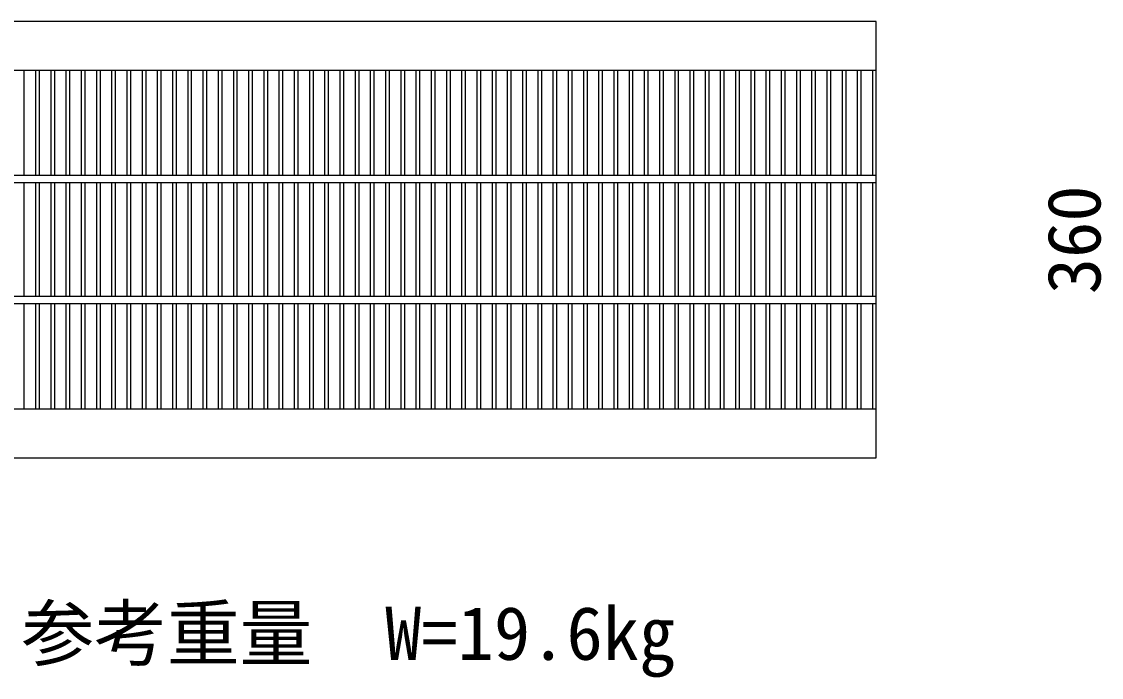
# Model space of a CAD drawing. Units: millimetres, scale not verified. Extents: x -25200 to 25200, y -8910 to 8910.
# Drawn here: x -14987 to -14096, y -4086 to -3545 of the extents above; entities that cross this region are included whole.
import ezdxf
from ezdxf.enums import TextEntityAlignment as Align

# ---------------------------------------------------------------- set-up
doc = ezdxf.new("R2010")
doc.units = ezdxf.units.MM
doc.header["$LTSCALE"] = 30
doc.layers.add('0-0_DIM', color=7, linetype='Continuous', lineweight=25)
doc.layers.add('0-2_HATCH', color=6, linetype='Continuous', lineweight=25)
doc.styles.add('ＭＳ ゴシック', font='')
doc.styles.get('ＭＳ ゴシック').set_extended_font_data('MS Gothic')

msp = doc.modelspace()

# ---------------------------------------------------------------- linework, layer by layer
at = {"layer": '0-2_HATCH'}
for p, q in [((-15276.52, -3585.01), (-14281.52, -3585.01)), ((-14984.71, -3585.01), (-14984.71, -3672.01)), ((-14975.15, -3585.01), (-14975.15, -3672.01)), ((-14972.15, -3585.01), (-14972.15, -3672.01)), ((-14962.6, -3585.01), (-14962.6, -3672.01)), ((-14959.6, -3585.01), (-14959.6, -3672.01)), ((-14950.04, -3585.01), (-14950.04, -3672.01)), ((-14947.04, -3585.01), (-14947.04, -3672.01)), ((-14937.48, -3585.01), (-14937.48, -3672.01)), ((-14934.48, -3585.01), (-14934.48, -3672.01)), ((-14924.92, -3585.01), (-14924.92, -3672.01)), ((-14921.92, -3585.01), (-14921.92, -3672.01)), ((-14912.37, -3585.01), (-14912.37, -3672.01)), ((-14909.37, -3585.01), (-14909.37, -3672.01)), ((-14899.81, -3585.01), (-14899.81, -3672.01)), ((-14896.81, -3585.01), (-14896.81, -3672.01)), ((-14887.25, -3585.01), (-14887.25, -3672.01)), ((-14884.25, -3585.01), (-14884.25, -3672.01)), ((-14874.7, -3585.01), (-14874.7, -3672.01)), ((-14871.7, -3585.01), (-14871.7, -3672.01)), ((-14862.14, -3585.01), (-14862.14, -3672.01)), ((-14859.14, -3585.01), (-14859.14, -3672.01)), ((-14849.58, -3585.01), (-14849.58, -3672.01)), ((-14846.58, -3585.01), (-14846.58, -3672.01)), ((-14837.03, -3585.01), (-14837.03, -3672.01)), ((-14834.03, -3585.01), (-14834.03, -3672.01)), ((-14824.47, -3585.01), (-14824.47, -3672.01)), ((-14821.47, -3585.01), (-14821.47, -3672.01)), ((-14811.91, -3585.01), (-14811.91, -3672.01)), ((-14808.91, -3585.01), (-14808.91, -3672.01)), ((-14799.36, -3585.01), (-14799.36, -3672.01)), ((-14796.36, -3585.01), (-14796.36, -3672.01)), ((-14786.8, -3585.01), (-14786.8, -3672.01)), ((-14783.8, -3585.01), (-14783.8, -3672.01)), ((-14774.24, -3585.01), (-14774.24, -3672.01)), ((-14771.24, -3585.01), (-14771.24, -3672.01)), ((-14761.68, -3585.01), (-14761.68, -3672.01)), ((-14758.68, -3585.01), (-14758.68, -3672.01)), ((-14749.13, -3585.01), (-14749.13, -3672.01)), ((-14746.13, -3585.01), (-14746.13, -3672.01)), ((-14736.57, -3585.01), (-14736.57, -3672.01)), ((-14733.57, -3585.01), (-14733.57, -3672.01)), ((-14724.01, -3585.01), (-14724.01, -3672.01)), ((-14721.01, -3585.01), (-14721.01, -3672.01)), ((-14711.46, -3585.01), (-14711.46, -3672.01)), ((-14708.46, -3585.01), (-14708.46, -3672.01)), ((-14698.9, -3585.01), (-14698.9, -3672.01)), ((-14695.9, -3585.01), (-14695.9, -3672.01)), ((-14686.34, -3585.01), (-14686.34, -3672.01)), ((-14683.34, -3585.01), (-14683.34, -3672.01)), ((-14673.79, -3585.01), (-14673.79, -3672.01)), ((-14670.79, -3585.01), (-14670.79, -3672.01)), ((-14661.23, -3585.01), (-14661.23, -3672.01)), ((-14658.23, -3585.01), (-14658.23, -3672.01)), ((-14648.67, -3585.01), (-14648.67, -3672.01)), ((-14645.67, -3585.01), (-14645.67, -3672.01)), ((-14636.11, -3585.01), (-14636.11, -3672.01)), ((-14633.11, -3585.01), (-14633.11, -3672.01)), ((-14623.56, -3585.01), (-14623.56, -3672.01)), ((-14620.56, -3585.01), (-14620.56, -3672.01)), ((-14611, -3585.01), (-14611, -3672.01)), ((-14608, -3585.01), (-14608, -3672.01)), ((-14598.44, -3585.01), (-14598.44, -3672.01)), ((-14595.44, -3585.01), (-14595.44, -3672.01)), ((-14585.89, -3585.01), (-14585.89, -3672.01)), ((-14582.89, -3585.01), (-14582.89, -3672.01)), ((-14573.33, -3585.01), (-14573.33, -3672.01)), ((-14570.33, -3585.01), (-14570.33, -3672.01)), ((-14560.77, -3585.01), (-14560.77, -3672.01)), ((-14557.77, -3585.01), (-14557.77, -3672.01)), ((-14548.22, -3585.01), (-14548.22, -3672.01)), ((-14545.22, -3585.01), (-14545.22, -3672.01)), ((-14535.66, -3585.01), (-14535.66, -3672.01)), ((-14532.66, -3585.01), (-14532.66, -3672.01)), ((-14523.1, -3585.01), (-14523.1, -3672.01)), ((-14520.1, -3585.01), (-14520.1, -3672.01)), ((-14510.54, -3585.01), (-14510.54, -3672.01)), ((-14507.54, -3585.01), (-14507.54, -3672.01)), ((-14497.99, -3585.01), (-14497.99, -3672.01)), ((-14494.99, -3585.01), (-14494.99, -3672.01)), ((-14485.43, -3585.01), (-14485.43, -3672.01)), ((-14482.43, -3585.01), (-14482.43, -3672.01)), ((-14472.87, -3585.01), (-14472.87, -3672.01)), ((-14469.87, -3585.01), (-14469.87, -3672.01)), ((-14460.32, -3585.01), (-14460.32, -3672.01)), ((-14457.32, -3585.01), (-14457.32, -3672.01)), ((-14447.76, -3585.01), (-14447.76, -3672.01)), ((-14444.76, -3585.01), (-14444.76, -3672.01)), ((-14435.2, -3585.01), (-14435.2, -3672.01)), ((-14432.2, -3585.01), (-14432.2, -3672.01)), ((-14422.65, -3585.01), (-14422.65, -3672.01)), ((-14419.65, -3585.01), (-14419.65, -3672.01)), ((-14410.09, -3585.01), (-14410.09, -3672.01)), ((-14407.09, -3585.01), (-14407.09, -3672.01)), ((-14397.53, -3585.01), (-14397.53, -3672.01)), ((-14394.53, -3585.01), (-14394.53, -3672.01)), ((-14384.98, -3585.01), (-14384.98, -3672.01)), ((-14381.98, -3585.01), (-14381.98, -3672.01)), ((-14372.42, -3585.01), (-14372.42, -3672.01)), ((-14369.42, -3585.01), (-14369.42, -3672.01)), ((-14359.86, -3585.01), (-14359.86, -3672.01)), ((-14356.86, -3585.01), (-14356.86, -3672.01)), ((-14347.3, -3585.01), (-14347.3, -3672.01)), ((-14344.3, -3585.01), (-14344.3, -3672.01)), ((-14334.75, -3585.01), (-14334.75, -3672.01)), ((-14331.75, -3585.01), (-14331.75, -3672.01)), ((-14322.19, -3585.01), (-14322.19, -3672.01)), ((-14319.19, -3585.01), (-14319.19, -3672.01)), ((-14309.63, -3585.01), (-14309.63, -3672.01)), ((-14306.63, -3585.01), (-14306.63, -3672.01)), ((-14297.08, -3585.01), (-14297.08, -3672.01)), ((-14294.08, -3585.01), (-14294.08, -3672.01)), ((-14284.52, -3585.01), (-14284.52, -3672.01)), ((-14281.52, -3672.01), (-15276.52, -3672.01)), ((-14281.52, -3678.01), (-15276.52, -3678.01)), ((-14984.71, -3678.01), (-14984.71, -3772.01)), ((-14975.15, -3678.01), (-14975.15, -3772.01)), ((-14972.15, -3678.01), (-14972.15, -3772.01)), ((-14962.6, -3678.01), (-14962.6, -3772.01)), ((-14959.6, -3678.01), (-14959.6, -3772.01)), ((-14950.04, -3678.01), (-14950.04, -3772.01)), ((-14947.04, -3678.01), (-14947.04, -3772.01)), ((-14937.48, -3678.01), (-14937.48, -3772.01)), ((-14934.48, -3678.01), (-14934.48, -3772.01)), ((-14924.92, -3678.01), (-14924.92, -3772.01)), ((-14921.92, -3678.01), (-14921.92, -3772.01)), ((-14912.37, -3678.01), (-14912.37, -3772.01)), ((-14909.37, -3678.01), (-14909.37, -3772.01)), ((-14899.81, -3678.01), (-14899.81, -3772.01)), ((-14896.81, -3678.01), (-14896.81, -3772.01)), ((-14887.25, -3678.01), (-14887.25, -3772.01)), ((-14884.25, -3678.01), (-14884.25, -3772.01)), ((-14874.7, -3678.01), (-14874.7, -3772.01)), ((-14871.7, -3678.01), (-14871.7, -3772.01)), ((-14862.14, -3678.01), (-14862.14, -3772.01)), ((-14859.14, -3678.01), (-14859.14, -3772.01)), ((-14849.58, -3678.01), (-14849.58, -3772.01)), ((-14846.58, -3678.01), (-14846.58, -3772.01)), ((-14837.03, -3678.01), (-14837.03, -3772.01)), ((-14834.03, -3678.01), (-14834.03, -3772.01)), ((-14824.47, -3678.01), (-14824.47, -3772.01)), ((-14821.47, -3678.01), (-14821.47, -3772.01)), ((-14811.91, -3678.01), (-14811.91, -3772.01)), ((-14808.91, -3678.01), (-14808.91, -3772.01)), ((-14799.36, -3678.01), (-14799.36, -3772.01)), ((-14796.36, -3678.01), (-14796.36, -3772.01)), ((-14786.8, -3678.01), (-14786.8, -3772.01)), ((-14783.8, -3678.01), (-14783.8, -3772.01)), ((-14774.24, -3678.01), (-14774.24, -3772.01)), ((-14771.24, -3678.01), (-14771.24, -3772.01)), ((-14761.68, -3678.01), (-14761.68, -3772.01)), ((-14758.68, -3678.01), (-14758.68, -3772.01)), ((-14749.13, -3678.01), (-14749.13, -3772.01)), ((-14746.13, -3678.01), (-14746.13, -3772.01)), ((-14736.57, -3678.01), (-14736.57, -3772.01)), ((-14733.57, -3678.01), (-14733.57, -3772.01)), ((-14724.01, -3678.01), (-14724.01, -3772.01)), ((-14721.01, -3678.01), (-14721.01, -3772.01)), ((-14711.46, -3678.01), (-14711.46, -3772.01)), ((-14708.46, -3678.01), (-14708.46, -3772.01)), ((-14698.9, -3678.01), (-14698.9, -3772.01)), ((-14695.9, -3678.01), (-14695.9, -3772.01)), ((-14686.34, -3678.01), (-14686.34, -3772.01)), ((-14683.34, -3678.01), (-14683.34, -3772.01)), ((-14673.79, -3678.01), (-14673.79, -3772.01)), ((-14670.79, -3678.01), (-14670.79, -3772.01)), ((-14661.23, -3678.01), (-14661.23, -3772.01)), ((-14658.23, -3678.01), (-14658.23, -3772.01)), ((-14648.67, -3678.01), (-14648.67, -3772.01)), ((-14645.67, -3678.01), (-14645.67, -3772.01)), ((-14636.11, -3678.01), (-14636.11, -3772.01)), ((-14633.11, -3678.01), (-14633.11, -3772.01)), ((-14623.56, -3678.01), (-14623.56, -3772.01)), ((-14620.56, -3678.01), (-14620.56, -3772.01)), ((-14611, -3678.01), (-14611, -3772.01)), ((-14608, -3678.01), (-14608, -3772.01)), ((-14598.44, -3678.01), (-14598.44, -3772.01)), ((-14595.44, -3678.01), (-14595.44, -3772.01)), ((-14585.89, -3678.01), (-14585.89, -3772.01)), ((-14582.89, -3678.01), (-14582.89, -3772.01)), ((-14573.33, -3678.01), (-14573.33, -3772.01)), ((-14570.33, -3678.01), (-14570.33, -3772.01)), ((-14560.77, -3678.01), (-14560.77, -3772.01)), ((-14557.77, -3678.01), (-14557.77, -3772.01)), ((-14548.22, -3678.01), (-14548.22, -3772.01)), ((-14545.22, -3678.01), (-14545.22, -3772.01)), ((-14535.66, -3678.01), (-14535.66, -3772.01)), ((-14532.66, -3678.01), (-14532.66, -3772.01)), ((-14523.1, -3678.01), (-14523.1, -3772.01)), ((-14520.1, -3678.01), (-14520.1, -3772.01)), ((-14510.54, -3678.01), (-14510.54, -3772.01)), ((-14507.54, -3678.01), (-14507.54, -3772.01)), ((-14497.99, -3678.01), (-14497.99, -3772.01)), ((-14494.99, -3678.01), (-14494.99, -3772.01)), ((-14485.43, -3678.01), (-14485.43, -3772.01)), ((-14482.43, -3678.01), (-14482.43, -3772.01)), ((-14472.87, -3678.01), (-14472.87, -3772.01)), ((-14469.87, -3678.01), (-14469.87, -3772.01)), ((-14460.32, -3678.01), (-14460.32, -3772.01)), ((-14457.32, -3678.01), (-14457.32, -3772.01)), ((-14447.76, -3678.01), (-14447.76, -3772.01)), ((-14444.76, -3678.01), (-14444.76, -3772.01)), ((-14435.2, -3678.01), (-14435.2, -3772.01)), ((-14432.2, -3678.01), (-14432.2, -3772.01)), ((-14422.65, -3678.01), (-14422.65, -3772.01)), ((-14419.65, -3678.01), (-14419.65, -3772.01)), ((-14410.09, -3678.01), (-14410.09, -3772.01)), ((-14407.09, -3678.01), (-14407.09, -3772.01)), ((-14397.53, -3678.01), (-14397.53, -3772.01)), ((-14394.53, -3678.01), (-14394.53, -3772.01)), ((-14384.98, -3678.01), (-14384.98, -3772.01)), ((-14381.98, -3678.01), (-14381.98, -3772.01)), ((-14372.42, -3678.01), (-14372.42, -3772.01)), ((-14369.42, -3678.01), (-14369.42, -3772.01)), ((-14359.86, -3678.01), (-14359.86, -3772.01)), ((-14356.86, -3678.01), (-14356.86, -3772.01)), ((-14347.3, -3678.01), (-14347.3, -3772.01)), ((-14344.3, -3678.01), (-14344.3, -3772.01)), ((-14334.75, -3678.01), (-14334.75, -3772.01)), ((-14331.75, -3678.01), (-14331.75, -3772.01)), ((-14322.19, -3678.01), (-14322.19, -3772.01)), ((-14319.19, -3678.01), (-14319.19, -3772.01)), ((-14309.63, -3678.01), (-14309.63, -3772.01)), ((-14306.63, -3678.01), (-14306.63, -3772.01)), ((-14297.08, -3678.01), (-14297.08, -3772.01)), ((-14294.08, -3678.01), (-14294.08, -3772.01)), ((-14284.52, -3678.01), (-14284.52, -3772.01)), ((-14281.52, -3772.01), (-15276.52, -3772.01)), ((-14281.52, -3778.01), (-15276.52, -3778.01)), ((-14984.71, -3778.01), (-14984.71, -3865.01)), ((-14975.15, -3778.01), (-14975.15, -3865.01)), ((-14972.15, -3778.01), (-14972.15, -3865.01)), ((-14962.6, -3778.01), (-14962.6, -3865.01)), ((-14959.6, -3778.01), (-14959.6, -3865.01)), ((-14950.04, -3778.01), (-14950.04, -3865.01)), ((-14947.04, -3778.01), (-14947.04, -3865.01)), ((-14937.48, -3778.01), (-14937.48, -3865.01)), ((-14934.48, -3778.01), (-14934.48, -3865.01)), ((-14924.92, -3778.01), (-14924.92, -3865.01)), ((-14921.92, -3778.01), (-14921.92, -3865.01)), ((-14912.37, -3778.01), (-14912.37, -3865.01)), ((-14909.37, -3778.01), (-14909.37, -3865.01)), ((-14899.81, -3778.01), (-14899.81, -3865.01)), ((-14896.81, -3778.01), (-14896.81, -3865.01)), ((-14887.25, -3778.01), (-14887.25, -3865.01)), ((-14884.25, -3778.01), (-14884.25, -3865.01)), ((-14874.7, -3778.01), (-14874.7, -3865.01)), ((-14871.7, -3778.01), (-14871.7, -3865.01)), ((-14862.14, -3778.01), (-14862.14, -3865.01)), ((-14859.14, -3778.01), (-14859.14, -3865.01)), ((-14849.58, -3778.01), (-14849.58, -3865.01)), ((-14846.58, -3778.01), (-14846.58, -3865.01)), ((-14837.03, -3778.01), (-14837.03, -3865.01)), ((-14834.03, -3778.01), (-14834.03, -3865.01)), ((-14824.47, -3778.01), (-14824.47, -3865.01)), ((-14821.47, -3778.01), (-14821.47, -3865.01)), ((-14811.91, -3778.01), (-14811.91, -3865.01)), ((-14808.91, -3778.01), (-14808.91, -3865.01)), ((-14799.36, -3778.01), (-14799.36, -3865.01)), ((-14796.36, -3778.01), (-14796.36, -3865.01)), ((-14786.8, -3778.01), (-14786.8, -3865.01)), ((-14783.8, -3778.01), (-14783.8, -3865.01)), ((-14774.24, -3778.01), (-14774.24, -3865.01)), ((-14771.24, -3778.01), (-14771.24, -3865.01)), ((-14761.68, -3778.01), (-14761.68, -3865.01)), ((-14758.68, -3778.01), (-14758.68, -3865.01)), ((-14749.13, -3778.01), (-14749.13, -3865.01)), ((-14746.13, -3778.01), (-14746.13, -3865.01)), ((-14736.57, -3778.01), (-14736.57, -3865.01)), ((-14733.57, -3778.01), (-14733.57, -3865.01)), ((-14724.01, -3778.01), (-14724.01, -3865.01)), ((-14721.01, -3778.01), (-14721.01, -3865.01)), ((-14711.46, -3778.01), (-14711.46, -3865.01)), ((-14708.46, -3778.01), (-14708.46, -3865.01)), ((-14698.9, -3778.01), (-14698.9, -3865.01)), ((-14695.9, -3778.01), (-14695.9, -3865.01)), ((-14686.34, -3778.01), (-14686.34, -3865.01)), ((-14683.34, -3778.01), (-14683.34, -3865.01)), ((-14673.79, -3778.01), (-14673.79, -3865.01)), ((-14670.79, -3778.01), (-14670.79, -3865.01)), ((-14661.23, -3778.01), (-14661.23, -3865.01)), ((-14658.23, -3778.01), (-14658.23, -3865.01)), ((-14648.67, -3778.01), (-14648.67, -3865.01)), ((-14645.67, -3778.01), (-14645.67, -3865.01)), ((-14636.11, -3778.01), (-14636.11, -3865.01)), ((-14633.11, -3778.01), (-14633.11, -3865.01)), ((-14623.56, -3778.01), (-14623.56, -3865.01)), ((-14620.56, -3778.01), (-14620.56, -3865.01)), ((-14611, -3778.01), (-14611, -3865.01)), ((-14608, -3778.01), (-14608, -3865.01)), ((-14598.44, -3778.01), (-14598.44, -3865.01)), ((-14595.44, -3778.01), (-14595.44, -3865.01)), ((-14585.89, -3778.01), (-14585.89, -3865.01)), ((-14582.89, -3778.01), (-14582.89, -3865.01)), ((-14573.33, -3778.01), (-14573.33, -3865.01)), ((-14570.33, -3778.01), (-14570.33, -3865.01)), ((-14560.77, -3778.01), (-14560.77, -3865.01)), ((-14557.77, -3778.01), (-14557.77, -3865.01)), ((-14548.22, -3778.01), (-14548.22, -3865.01)), ((-14545.22, -3778.01), (-14545.22, -3865.01)), ((-14535.66, -3778.01), (-14535.66, -3865.01)), ((-14532.66, -3778.01), (-14532.66, -3865.01)), ((-14523.1, -3778.01), (-14523.1, -3865.01)), ((-14520.1, -3778.01), (-14520.1, -3865.01)), ((-14510.54, -3778.01), (-14510.54, -3865.01)), ((-14507.54, -3778.01), (-14507.54, -3865.01)), ((-14497.99, -3778.01), (-14497.99, -3865.01)), ((-14494.99, -3778.01), (-14494.99, -3865.01)), ((-14485.43, -3778.01), (-14485.43, -3865.01)), ((-14482.43, -3778.01), (-14482.43, -3865.01)), ((-14472.87, -3778.01), (-14472.87, -3865.01)), ((-14469.87, -3778.01), (-14469.87, -3865.01)), ((-14460.32, -3778.01), (-14460.32, -3865.01)), ((-14457.32, -3778.01), (-14457.32, -3865.01)), ((-14447.76, -3778.01), (-14447.76, -3865.01)), ((-14444.76, -3778.01), (-14444.76, -3865.01)), ((-14435.2, -3778.01), (-14435.2, -3865.01)), ((-14432.2, -3778.01), (-14432.2, -3865.01)), ((-14422.65, -3778.01), (-14422.65, -3865.01)), ((-14419.65, -3778.01), (-14419.65, -3865.01)), ((-14410.09, -3778.01), (-14410.09, -3865.01)), ((-14407.09, -3778.01), (-14407.09, -3865.01)), ((-14397.53, -3778.01), (-14397.53, -3865.01)), ((-14394.53, -3778.01), (-14394.53, -3865.01)), ((-14384.98, -3778.01), (-14384.98, -3865.01)), ((-14381.98, -3778.01), (-14381.98, -3865.01)), ((-14372.42, -3778.01), (-14372.42, -3865.01)), ((-14369.42, -3778.01), (-14369.42, -3865.01)), ((-14359.86, -3778.01), (-14359.86, -3865.01)), ((-14356.86, -3778.01), (-14356.86, -3865.01)), ((-14347.3, -3778.01), (-14347.3, -3865.01)), ((-14344.3, -3778.01), (-14344.3, -3865.01)), ((-14334.75, -3778.01), (-14334.75, -3865.01)), ((-14331.75, -3778.01), (-14331.75, -3865.01)), ((-14322.19, -3778.01), (-14322.19, -3865.01)), ((-14319.19, -3778.01), (-14319.19, -3865.01)), ((-14309.63, -3778.01), (-14309.63, -3865.01)), ((-14306.63, -3778.01), (-14306.63, -3865.01)), ((-14297.08, -3778.01), (-14297.08, -3865.01)), ((-14294.08, -3778.01), (-14294.08, -3865.01)), ((-14284.52, -3778.01), (-14284.52, -3865.01)), ((-14281.52, -3865.01), (-15276.52, -3865.01))]:
    msp.add_line(p, q, dxfattribs=at)
msp.add_lwpolyline([(-15276.52, -3545.01), (-15276.52, -3905.01), (-14281.52, -3905.01), (-14281.52, -3545.01)], close=True, dxfattribs=at)

# ---------------------------------------------------------------- texts
at = {"layer": '0-0_DIM', "style": 'ＭＳ ゴシック'}
msp.add_text('360', height=43.99, rotation=90, dxfattribs=at).set_placement((-14083.18, -3770.01), align=Align.BOTTOM_LEFT)
msp.add_text('参考重量\u3000W=19.6kg', height=43.99, dxfattribs=at).set_placement((-14986.68, -4085.01), align=Align.BOTTOM_LEFT)

doc.saveas('drawing.dxf')
